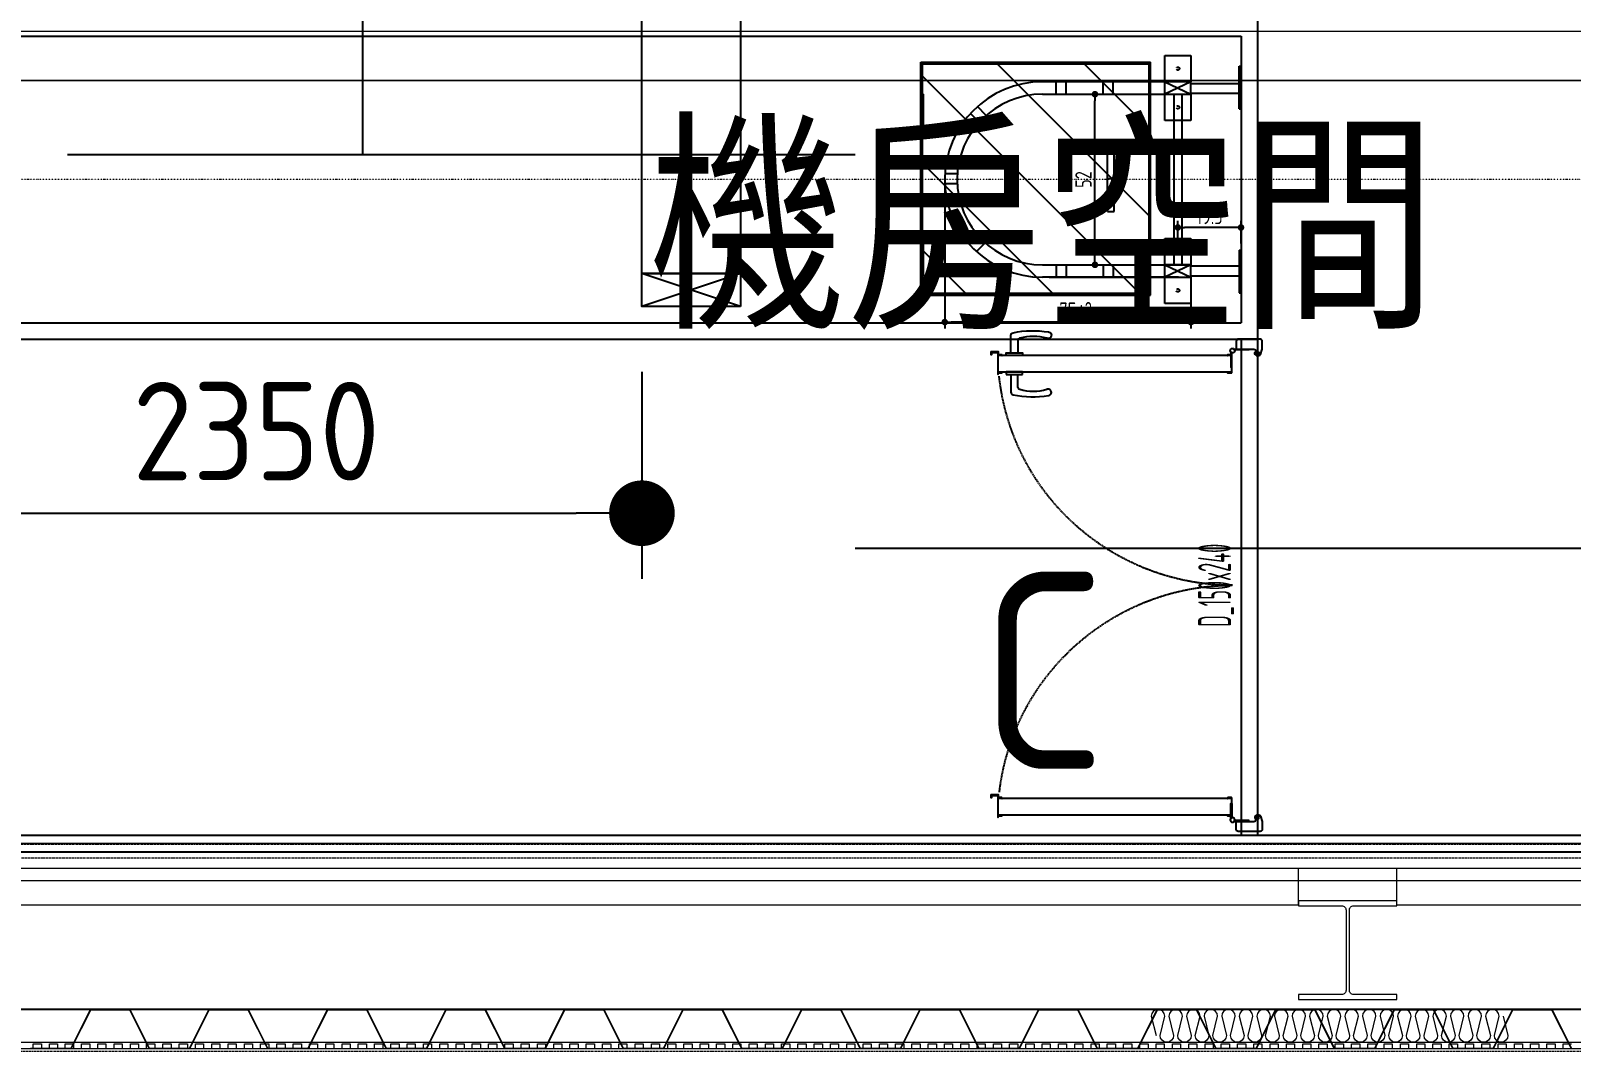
# Model space of a CAD drawing. Extents: x -32000 to 416743, y -254124 to 144214.
# Drawn here: x 253088 to 257781, y -2658 to 452 of the extents above; entities that cross this region are included whole.
import ezdxf
from ezdxf.enums import TextEntityAlignment as Align

# ---------------------------------------------------------------- set-up
doc = ezdxf.new("R2010")
doc.units = 0
doc.header["$LTSCALE"] = 10
for name, pattern in [('H12PL4$0$JJP_三點線', [0.9, 0.3, -0.15, 0, -0.15, 0, -0.15, 0, -0.15]), ('H12PL4$0$JJP_虛線(退縮線、投影線、地下室範圍、非屬本工程、圖面分區)', [0.45, 0.3, -0.15]), ('H12PL4$0$TAI_虛線', [5.644, 2.822, -2.822]), ('XFDP30$0$HIDDEN', [0.3, 0.2, -0.1]), ('XFDP30$0$HIDDEN2', [0.1875, 0.125, -0.0625]), ('XFM7P40ICA$0$H12PL4$0$JJP_三點線', [0.9, 0.3, -0.15, 0, -0.15, 0, -0.15, 0, -0.15]), ('XFM7P40ICA$0$H12PL4$0$JJP_虛線(退縮線、投影線、地下室範圍、非屬本工程、圖面分區)', [0.45, 0.3, -0.15])]:
    doc.linetypes.add(name, pattern=pattern)
for name, color, linetype in [('H12PL4$0$A-WALL-EX', 252, 'Continuous'), ('H12PL4$0$A-WALL-IN', 252, 'Continuous'), ('H12PL4$0$A-ZONE', 252, 'Continuous'), ('H12PL4$0$S-GRID', 252, 'Continuous'), ('H12PL4$0$S-SLAB-SHOW', 252, 'Continuous'), ('X-F2-L30-E-CT-LV-50K$0$E-CBL-DIM', 250, 'Continuous'), ('X-F2-L30-E-CT-LV-50K$0$E-CBL-EQPM', 230, 'Continuous'), ('X-F2-L30-FS-PIPE$0$F-SK-LINE3', 100, 'Continuous'), ('XFDP30$0$A-Dim', 250, 'Continuous'), ('XFDP30$0$A-Door (50K)', 2, 'Continuous'), ('XFDP30$0$A-STAIR (50K)', 2, 'Continuous'), ('XFDP30$0$A-W-P1S (50K)', 2, 'Continuous'), ('XFDP30$0$A-W-P2D (50K)', 2, 'Continuous'), ('XFDP30$0$A-W-R1S (Rockwool) (50K)', 2, 'Continuous'), ('XFDP30$0$Lad-Door', 1, 'Continuous'), ('XFM7P40ICA$0$H12PL4$0$A-WALL-EX', 252, 'Continuous'), ('XFM7P40ICA$0$H12PL4$0$Hattch', 252, 'Continuous'), ('XFM7P40ICA$0$H12PL4$0$L40_19_GW', 252, 'Continuous'), ('XFM7P40ICA$0$H12PL4$0$L40_19_SIAGE1', 252, 'Continuous'), ('XFM7P40ICA$0$H12PL4$0$L40_19_SIAGE2', 252, 'Continuous'), ('XFM7P40ICA$0$H12PL4$0$L40_19_SIAGE3', 252, 'Continuous'), ('XFM7P40ICA$0$H12PL4$0$L40_19_STEEL2', 252, 'Continuous'), ('XFM7P40ICA$0$H12PL4$0$S-GRID', 252, 'Continuous')]:
    doc.layers.add(name, color=color, linetype=linetype)
doc.styles.add('H12PL4$0$Standard', font='isocp.shx', dxfattribs={"bigfont": 'chineset.shx'})
doc.styles.add('X-F2-L30-E-CT-LV-50K$0$AA-TXT', font='isocp.shx', dxfattribs={"bigfont": 'chineset.shx'})
doc.styles.add('XFDP30$0$AA-TXT', font='isocp.shx', dxfattribs={"width": 0.8, "bigfont": 'china.shx'})
doc.styles.add('XFDP30$0$dim-txt', font='isocp.shx', dxfattribs={"width": 0.8, "bigfont": 'china.shx'})
doc.dimstyles.new('X-F2-L30-E-CT-LV-50K$0$2000-dim', dxfattribs={"dimscale": 2000, "dimtxt": 0.15, "dimasz": 0.1, "dimexe": 0.1, "dimexo": 0.1, "dimgap": 0.05, "dimtad": 1, "dimdec": 0, "dimzin": 0, "dimdsep": 46, "dimtxsty": 'X-F2-L30-E-CT-LV-50K$0$AA-TXT', "dimblk": 'X-F2-L30-E-CT-LV-50K$0$_Dot', "dimcen": 2, "dimclrd": 256, "dimclre": 256, "dimclrt": 3, "dimadec": 0, "dimazin": 0, "dimtfac": 1, "dimtdec": 0, "dimtix": 1, "dimtmove": 2, "dimatfit": 3, "dimfxl": 0.1, "dimtvp": 1, "dimtolj": 1, "dimtzin": 0, "dimarcsym": 0})
doc.dimstyles.new('XFDP30$0$20-dim', dxfattribs={"dimscale": 20, "dimtxt": 0.25, "dimasz": 0.1, "dimexe": 0.1, "dimexo": 0.1, "dimgap": 0.05, "dimtad": 1, "dimdec": 1, "dimdsep": 46, "dimtxsty": 'XFDP30$0$dim-txt', "dimblk": 'XFDP30$0$Dot', "dimcen": 2, "dimclrd": 256, "dimclre": 256, "dimclrt": 256, "dimadec": 0, "dimazin": 0, "dimtfac": 1, "dimtdec": 1, "dimtix": 1, "dimtmove": 2, "dimatfit": 3, "dimfxl": 1, "dimtvp": 1, "dimarcsym": 0})

# ---------------------------------------------------------------- blocks, each defined once
blk = doc.blocks.new('H12PL4')
at = {"layer": 'H12PL4$0$A-WALL-EX', "linetype": 'H12PL4$0$JJP_虛線(退縮線、投影線、地下室範圍、非屬本工程、圖面分區)', "lineweight": 0, "flags": 128}
for points in [[(263319.5, -2069.5), (243680.5, -2069.5)], [(243680.5, -2530), (263319.5, -2530)]]:
    blk.add_lwpolyline(points, dxfattribs=at)
at = {"layer": 'H12PL4$0$A-WALL-EX', "lineweight": 0, "flags": 128}
for points in [[(263319.5, -2530), (247488, -2530)], [(247488, -2650), (263319.5, -2650)]]:
    blk.add_lwpolyline(points, dxfattribs=at)
at = {"layer": 'H12PL4$0$A-WALL-IN', "lineweight": 0, "flags": 128}
for points in [[(262300, 450), (252300, 450)], [(252985, 300), (261215, 300)], [(263350, -2025), (252300, -2025)], [(252300, -2138), (263463, -2138)]]:
    blk.add_lwpolyline(points, dxfattribs=at)
at = {"layer": 'H12PL4$0$S-GRID', "linetype": 'H12PL4$0$JJP_三點線', "lineweight": 0}
blk.add_line((-29000, 0), (289600, 0), dxfattribs=at)
at = {"layer": 'H12PL4$0$S-SLAB-SHOW', "linetype": 'H12PL4$0$TAI_虛線', "lineweight": 0, "flags": 128}
blk.add_lwpolyline([(263780, -2530), (243219.5, -2530.5)], dxfattribs=at)
at = {"layer": 'H12PL4$0$A-ZONE', "style": 'H12PL4$0$Standard'}
for s, p in [('機房空間', (256171.4, 143.7)), ('C', (256171.4, -1198.2))]:
    blk.add_text(s, height=600, dxfattribs=at).set_placement(p, align=Align.TOP_CENTER)
blk = doc.blocks.new('XFDP30$0$Dot')
at = {"color": 0, "linetype": 'ByBlock', "lineweight": -2}
blk.add_line((-0.5, 0), (-1, 0), dxfattribs=at)
at = {"color": 0, "linetype": 'ByBlock', "const_width": 0.5}
blk.add_lwpolyline([(-0.25, 0, 1), (0.25, 0, 1)], format="xyb", close=True, dxfattribs=at)
blk = doc.blocks.new('*D515')
at = {"layer": 'DEFPOINTS', "color": 0, "transparency": 16777216}
for p in [(-19.25, -14.61), (-19.25, -21.52), (0, -21.53)]:
    blk.add_point(p, dxfattribs=at)
at = {"layer": 'XFDP30$0$A-Dim', "lineweight": -2, "transparency": 16777216}
for p, q in [((-19.25, -19.52), (-19.25, -12.61)), ((0, -19.53), (0, -12.61)), ((-2, -14.61), (-17.25, -14.61))]:
    blk.add_line(p, q, dxfattribs=at)
at = {"layer": 'XFDP30$0$A-Dim', "lineweight": -2, "transparency": 16777216, "xscale": 2, "yscale": 2, "zscale": 2, "rotation": 180}
blk.add_blockref('XFDP30$0$Dot', (-19.25, -14.61), dxfattribs=at)
at = {"layer": 'XFDP30$0$A-Dim', "lineweight": -2, "transparency": 16777216, "xscale": 2, "yscale": 2, "zscale": 2}
blk.add_blockref('XFDP30$0$Dot', (0, -14.61), dxfattribs=at)
at = {"layer": 'XFDP30$0$A-Dim', "transparency": 16777216, "insert": (-9.63, -11.11), "char_height": 5, "attachment_point": 5, "style": 'XFDP30$0$dim-txt'}
blk.add_mtext('\\A1;19.3', dxfattribs=at)
blk = doc.blocks.new('*D516')
at = {"layer": 'DEFPOINTS', "color": 0, "transparency": 16777216}
for p in [(-90.25, 0), (-15.25, -29.8), (-90.25, -43.45)]:
    blk.add_point(p, dxfattribs=at)
at = {"layer": 'XFDP30$0$A-Dim', "lineweight": -2, "transparency": 16777216}
for p, q in [((-90.25, -2), (-90.25, -45.45)), ((-15.25, -31.8), (-15.25, -45.45)), ((-17.25, -43.45), (-88.25, -43.45))]:
    blk.add_line(p, q, dxfattribs=at)
at = {"layer": 'XFDP30$0$A-Dim', "lineweight": -2, "transparency": 16777216, "xscale": 2, "yscale": 2, "zscale": 2, "rotation": 180}
blk.add_blockref('XFDP30$0$Dot', (-90.25, -43.45), dxfattribs=at)
at = {"layer": 'XFDP30$0$A-Dim', "lineweight": -2, "transparency": 16777216, "xscale": 2, "yscale": 2, "zscale": 2}
blk.add_blockref('XFDP30$0$Dot', (-15.25, -43.45), dxfattribs=at)
at = {"layer": 'XFDP30$0$A-Dim', "transparency": 16777216, "insert": (-52.75, -39.95), "char_height": 5, "attachment_point": 5, "style": 'XFDP30$0$dim-txt'}
blk.add_mtext('\\A1;75', dxfattribs=at)
blk = doc.blocks.new('*D517')
at = {"layer": 'DEFPOINTS', "color": 0, "transparency": 16777216}
for p in [(-52.06, 26), (-44.49, 26), (-52.06, -26)]:
    blk.add_point(p, dxfattribs=at)
at = {"layer": 'XFDP30$0$A-Dim', "lineweight": -2, "transparency": 16777216}
for p, q in [((-50.06, 26), (-42.49, 26)), ((-44.49, -24), (-44.49, 24)), ((-50.06, -26), (-42.49, -26))]:
    blk.add_line(p, q, dxfattribs=at)
at = {"layer": 'XFDP30$0$A-Dim', "lineweight": -2, "transparency": 16777216, "xscale": 2, "yscale": 2, "zscale": 2}
for p, rotation in [((-44.49, 26), 90), ((-44.49, -26), 270)]:
    blk.add_blockref('XFDP30$0$Dot', p, dxfattribs=dict(at, rotation=rotation))
at = {"layer": 'XFDP30$0$A-Dim', "transparency": 16777216, "insert": (-47.99, 0), "char_height": 5, "attachment_point": 5, "rotation": 90, "style": 'XFDP30$0$dim-txt'}
blk.add_mtext('\\A1;52', dxfattribs=at)
blk = doc.blocks.new('XFDP30$0$Door-D150')
for p, q in [((10, 74), (10.8, 74)), ((10, 69.1), (10, 74)), ((10.8, 74), (10.8, 69.1)), ((10.8, 72.65), (14.8, 72.65)), ((14.76, 70.45), (10.8, 70.45)), ((14.8, 72.65), (16.19, 72.59)), ((10.8, 69.1), (10, 69.1))]:
    blk.add_line(p, q)
for points in [[(4.11, 76.6), (4.11, 78.43), (4.11, 76.6), (10.71, 76.6), (10.71, 76.45), (10.28, 76.45), (10.28, 75.38, -0.414214), (10.15, 75.26), (10.03, 75.26), (10.03, 75.38), (10.13, 75.38), (10.13, 76.36), (10, 76.36), (10, 5.54), (10.13, 5.54), (10.13, 6.52), (10.03, 6.52), (10.03, 6.64), (10.15, 6.64, -0.414214), (10.28, 6.52), (10.28, 5.42, -0.414214), (10.15, 5.3), (4.85, 5.3, -0.414214), (4.73, 5.42), (4.73, 6.52, -0.414214), (4.85, 6.64), (4.97, 6.64), (4.97, 6.52), (4.87, 6.52), (4.87, 5.54), (5, 5.54), (5, 76.36), (4.87, 76.36), (4.87, 75.38), (4.97, 75.38), (4.97, 75.26), (4.85, 75.26, -0.414214), (4.73, 75.38), (4.73, 76.36), (3.93, 76.36, -0.414214), (3.87, 76.42), (3.87, 78.61, -0.414214), (3.93, 78.67), (4.72, 78.67), (4.72, 78.43), (4.11, 78.43)], [(139.11, 76.6), (139.11, 78.43), (139.11, 76.6), (145.71, 76.6), (145.71, 76.45), (145.27, 76.45), (145.27, 75.38, -0.414214), (145.15, 75.26), (145.03, 75.26), (145.03, 75.38), (145.13, 75.38), (145.13, 76.36), (145, 76.36), (145, 5.54), (145.13, 5.54), (145.13, 6.52), (145.03, 6.52), (145.03, 6.64), (145.15, 6.64, -0.414214), (145.27, 6.52), (145.27, 5.42, -0.414214), (145.15, 5.3), (139.85, 5.3, -0.414214), (139.72, 5.42), (139.72, 6.52, -0.414214), (139.85, 6.64), (139.97, 6.64), (139.97, 6.52), (139.87, 6.52), (139.87, 5.54), (140, 5.54), (140, 76.36), (139.87, 76.36), (139.87, 75.38), (139.97, 75.38), (139.97, 75.26), (139.85, 75.26, -0.414214), (139.72, 75.38), (139.72, 76.36), (138.93, 76.36, -0.414214), (138.87, 76.42), (138.87, 78.61, -0.414214), (138.93, 78.67), (139.72, 78.67), (139.72, 78.43), (139.11, 78.43)], [(4.2, 72.65), (0.2, 72.65), (-1.19, 72.59, 0.327495), (-1.98, 71.91, 0.089847), (-2.2, 61.17, 1.144881), (-0.27, 61.61, -0.137079), (-0.27, 69.93, -0.349357), (0.24, 70.45), (4.2, 70.45)], [(4.73, -2.07, 0.306748), (4.46, -1.68), (4.14, -1.68, 0.306748), (3.87, -2.07), (3.98, -2.07, -0.414214), (4.09, -2.18), (4.09, -2.2), (3.96, -2.2), (3.96, -2.93), (4.63, -2.93), (4.63, -2.2), (4.51, -2.2), (4.51, -2.18, -0.414214), (4.62, -2.07), (4.73, -2.07), (4.8, -2.07, -0.414214), (5, -2.27), (5, -2.94, -0.320245), (4.66, -3.41), (3.05, -3.96), (0.6, -3.96, -0.414214), (0, -3.37), (0, 3.37, -0.414214), (0.6, 3.96), (3.05, 3.96), (3.05, 0), (3.05, -1.41, 0.414214), (3.71, -2.07), (3.86, -2.07)], [(145.27, -2.07, -0.306748), (145.54, -1.68), (145.86, -1.68, -0.306748), (146.13, -2.07), (146.02, -2.07, 0.414214), (145.91, -2.18), (145.91, -2.2), (146.04, -2.2), (146.04, -2.93), (145.37, -2.93), (145.37, -2.2), (145.49, -2.2), (145.49, -2.18, 0.414214), (145.38, -2.07), (145.27, -2.07), (145.2, -2.07, 0.414214), (145, -2.27), (145, -2.94, 0.320245), (145.34, -3.41), (146.95, -3.96), (149.4, -3.96, 0.414214), (150, -3.37), (150, 3.37, 0.414214), (149.4, 3.96), (146.95, 3.96), (146.95, 0), (146.95, -1.41, -0.414214), (146.29, -2.07), (146.14, -2.07)]]:
    blk.add_lwpolyline(points, format="xyb")
blk.add_lwpolyline([(5, 69.1), (5, 74), (4.2, 74), (4.2, 69.1)], close=True)
at = {"ltscale": 500}
for points in [[(8.53, 5.3), (4.03, 5.3), (4.03, 5.55), (8.53, 5.55)], [(141.47, 5.3), (145.97, 5.3), (145.97, 5.55), (141.47, 5.55)], [(3.3, 0.06), (3.3, 4.56), (3.05, 4.56), (3.05, 0.06)], [(146.7, 0.06), (146.7, 4.56), (146.95, 4.56), (146.95, 0.06)]]:
    blk.add_lwpolyline(points, close=True, dxfattribs=at)
at = {"linetype": 'XFDP30$0$HIDDEN', "ltscale": 0.1}
for centre, start, end in [((3.5, 5.1), 0, 83.7733), ((146.5, 5.1), 96.8179, 180)]:
    blk.add_arc(centre, 71.5, start, end, dxfattribs=at)
at = {"extrusion": (0, 0, -1)}
for centre, major_axis, start_param, end_param in [((14.69, 69.86), (-0.417, 0.417), 0.901482, 2.245889), ((16.12, 71.71), (-0.624, 0.624), 0.866962, 2.13291), ((-12.54, 65.92), (21.29, 21.29), 0.585307, 0.943734), ((0.39, 65.78), (10.93, 10.93), 0.51383, 1.058752), ((16.21, 61.26), (0.707, 0.707), 0.872811, 4.284184)]:
    blk.add_ellipse(centre, major_axis=major_axis, ratio=1, start_param=start_param, end_param=end_param, dxfattribs=at)
at = {"ltscale": 500, "extrusion": (0, 0, -1)}
blk.add_ellipse((3.5, 5.1), major_axis=(0.495, 0.495), ratio=1, start_param=3.926991, end_param=10.210176, dxfattribs=at)
at = {"ltscale": 500}
blk.add_ellipse((146.5, 5.1), major_axis=(-0.495, 0.495), ratio=1, start_param=3.926991, end_param=10.210176, dxfattribs=at)
at = {"color": 9, "style": 'XFDP30$0$AA-TXT', "width": 0.45}
blk.add_attdef('150X000', text='', height=10, dxfattribs=at).set_placement((75, 10.1), align=Align.MIDDLE)
blk = doc.blocks.new('X-F2-L30-E-CT-LV-50K$0$_Dot')
at = {"color": 0, "linetype": 'ByBlock', "lineweight": -2}
blk.add_line((-0.5, 0), (-1, 0), dxfattribs=at)
at = {"color": 0, "linetype": 'ByBlock', "const_width": 0.5}
blk.add_lwpolyline([(-0.25, 0, 1), (0.25, 0, 1)], format="xyb", close=True, dxfattribs=at)
blk = doc.blocks.new('*D1072')
at = {"layer": 'DEFPOINTS', "color": 0, "transparency": 16777216}
for p in [(252600, -334.6), (254950, -388), (254950, -1018.4)]:
    blk.add_point(p, dxfattribs=at)
at = {"layer": 'X-F2-L30-E-CT-LV-50K$0$E-CBL-DIM', "lineweight": -2, "transparency": 16777216}
for p, q in [((252600, -534.6), (252600, -1218.4)), ((254950, -588), (254950, -1218.4)), ((252800, -1018.4), (254750, -1018.4))]:
    blk.add_line(p, q, dxfattribs=at)
at = {"layer": 'X-F2-L30-E-CT-LV-50K$0$E-CBL-DIM', "lineweight": -2, "transparency": 16777216, "xscale": 200, "yscale": 200, "zscale": 200, "rotation": 180}
blk.add_blockref('X-F2-L30-E-CT-LV-50K$0$_Dot', (252600, -1018.4), dxfattribs=at)
at = {"layer": 'X-F2-L30-E-CT-LV-50K$0$E-CBL-DIM', "lineweight": -2, "transparency": 16777216, "xscale": 200, "yscale": 200, "zscale": 200}
blk.add_blockref('X-F2-L30-E-CT-LV-50K$0$_Dot', (254950, -1018.4), dxfattribs=at)
at = {"layer": 'X-F2-L30-E-CT-LV-50K$0$E-CBL-DIM', "transparency": 16777216, "insert": (253775, -768.4), "char_height": 300, "attachment_point": 5, "style": 'X-F2-L30-E-CT-LV-50K$0$AA-TXT'}
blk.add_mtext('\\A1;2350', dxfattribs=at)
blk = doc.blocks.new('XFM7P40ICA$0$H12PL4')
at = {"layer": 'XFM7P40ICA$0$H12PL4$0$A-WALL-EX', "lineweight": 0, "flags": 128}
for points in [[(263350, 450), (252300, 450)], [(252985, 300), (261215, 300)], [(263350, -2025), (252300, -2025)], [(252300, -2138), (263463, -2138)], [(263319.5, -2530), (247488, -2530)], [(247488, -2650), (263319.5, -2650)]]:
    blk.add_lwpolyline(points, dxfattribs=at)
at = {"layer": 'XFM7P40ICA$0$H12PL4$0$A-WALL-EX', "linetype": 'XFM7P40ICA$0$H12PL4$0$JJP_虛線(退縮線、投影線、地下室範圍、非屬本工程、圖面分區)', "lineweight": 0, "flags": 128}
for points in [[(263295, -2027.9), (243705, -2027.9)], [(263319.5, -2069.5), (243680.5, -2069.5)], [(243680.5, -2530), (263319.5, -2530)], [(243705, -2657.9), (263295, -2657.9)]]:
    blk.add_lwpolyline(points, dxfattribs=at)
at = {"layer": 'XFM7P40ICA$0$H12PL4$0$Hattch', "lineweight": 0}
for p, q in [((253269.7, -2530), (253210.6, -2648.3)), ((253270.8, -2531.7), (253211.6, -2650)), ((253269.7, -2530), (253389.7, -2530)), ((253270.8, -2531.7), (253388.7, -2531.7)), ((253388.7, -2531.7), (253447.8, -2650)), ((253389.7, -2530), (253448.9, -2648.3)), ((253630.8, -2530), (253571.6, -2648.3)), ((253631.8, -2531.7), (253572.6, -2650)), ((253630.8, -2530), (253750.8, -2530)), ((253631.8, -2531.7), (253749.7, -2531.7)), ((253749.7, -2531.7), (253808.9, -2650)), ((253750.8, -2530), (253809.9, -2648.3)), ((253991.8, -2530), (253932.6, -2648.3)), ((253992.8, -2531.7), (253933.7, -2650)), ((253991.8, -2530), (254111.8, -2530)), ((253992.8, -2531.7), (254110.8, -2531.7)), ((254110.8, -2531.7), (254169.9, -2650)), ((254111.8, -2530), (254171, -2648.3)), ((254352.8, -2530), (254293.7, -2648.3)), ((254353.9, -2531.7), (254294.7, -2650)), ((254352.8, -2530), (254472.8, -2530)), ((254353.9, -2531.7), (254471.8, -2531.7)), ((254471.8, -2531.7), (254531, -2650)), ((254472.8, -2530), (254532, -2648.3)), ((254713.9, -2530), (254654.7, -2648.3)), ((254714.9, -2531.7), (254655.8, -2650)), ((254713.9, -2530), (254833.9, -2530)), ((254714.9, -2531.7), (254832.8, -2531.7)), ((254832.8, -2531.7), (254892, -2650)), ((254833.9, -2530), (254893, -2648.3)), ((255074.9, -2530), (255015.8, -2648.3)), ((255076, -2531.7), (255016.8, -2650)), ((255074.9, -2530), (255194.9, -2530)), ((255076, -2531.7), (255193.9, -2531.7)), ((255193.9, -2531.7), (255253, -2650)), ((255194.9, -2530), (255254.1, -2648.3)), ((255436, -2530), (255376.8, -2648.3)), ((255437, -2531.7), (255377.8, -2650)), ((255436, -2530), (255556, -2530)), ((255437, -2531.7), (255554.9, -2531.7)), ((255554.9, -2531.7), (255614.1, -2650)), ((255556, -2530), (255615.1, -2648.3)), ((255797, -2530), (255737.8, -2648.3)), ((255798, -2531.7), (255738.9, -2650)), ((255797, -2530), (255917, -2530)), ((255798, -2531.7), (255916, -2531.7)), ((255916, -2531.7), (255975.1, -2650)), ((255917, -2530), (255976.2, -2648.3)), ((256158, -2530), (256098.9, -2648.3)), ((256159.1, -2531.7), (256099.9, -2650)), ((256158, -2530), (256278, -2530)), ((256159.1, -2531.7), (256277, -2531.7)), ((256277, -2531.7), (256336.2, -2650)), ((256278, -2530), (256337.2, -2648.3)), ((256519.1, -2530), (256459.9, -2648.3)), ((256520.1, -2531.7), (256460.9, -2650)), ((256519.1, -2530), (256639.1, -2530)), ((256520.1, -2531.7), (256638, -2531.7)), ((256638, -2531.7), (256697.2, -2650)), ((256639.1, -2530), (256698.2, -2648.3)), ((256880.1, -2530), (256820.9, -2648.3)), ((256881.1, -2531.7), (256822, -2650)), ((256880.1, -2530), (257000.1, -2530)), ((256881.1, -2531.7), (256999.1, -2531.7)), ((256999.1, -2531.7), (257058.2, -2650)), ((257000.1, -2530), (257059.3, -2648.3)), ((257241.1, -2530), (257182, -2648.3)), ((257242.2, -2531.7), (257183, -2650)), ((257241.1, -2530), (257361.1, -2530)), ((257242.2, -2531.7), (257360.1, -2531.7)), ((257360.1, -2531.7), (257419.3, -2650)), ((257361.1, -2530), (257420.3, -2648.3)), ((257602.2, -2530), (257543, -2648.3)), ((257603.2, -2531.7), (257544.1, -2650)), ((257602.2, -2530), (257722.2, -2530)), ((257603.2, -2531.7), (257721.1, -2531.7)), ((257721.1, -2531.7), (257780.3, -2650)), ((257722.2, -2530), (257781.3, -2648.3)), ((253211.6, -2650), (253087.8, -2650)), ((253088.9, -2648.3), (253210.6, -2648.3)), ((253572.6, -2650), (253448.9, -2650)), ((253449.9, -2648.3), (253571.6, -2648.3)), ((253933.7, -2650), (253809.9, -2650)), ((253811, -2648.3), (253932.6, -2648.3)), ((254294.7, -2650), (254171, -2650)), ((254172, -2648.3), (254293.7, -2648.3)), ((254655.8, -2650), (254532, -2650)), ((254533, -2648.3), (254654.7, -2648.3)), ((255016.8, -2650), (254893, -2650)), ((254894.1, -2648.3), (255015.8, -2648.3)), ((255377.8, -2650), (255254.1, -2650)), ((255255.1, -2648.3), (255376.8, -2648.3)), ((255738.9, -2650), (255615.1, -2650)), ((255616.2, -2648.3), (255737.8, -2648.3)), ((256099.9, -2650), (255976.2, -2650)), ((255977.2, -2648.3), (256098.9, -2648.3)), ((256460.9, -2650), (256337.2, -2650)), ((256338.2, -2648.3), (256459.9, -2648.3)), ((256822, -2650), (256698.2, -2650)), ((256699.3, -2648.3), (256820.9, -2648.3)), ((257183, -2650), (257059.3, -2650)), ((257060.3, -2648.3), (257182, -2648.3)), ((257544.1, -2650), (257420.3, -2650)), ((257421.3, -2648.3), (257543, -2648.3))]:
    blk.add_line(p, q, dxfattribs=at)
at = {"layer": 'XFM7P40ICA$0$H12PL4$0$L40_19_GW', "lineweight": 0, "flags": 128}
blk.add_lwpolyline([(257573.7, -2551.1), (257588.2, -2609.9, -1), (257546.9, -2609.9), (257561.4, -2551.1, 1), (257520.1, -2551.1), (257534.6, -2609.9, -1), (257493.3, -2609.9), (257507.8, -2551.1, 1), (257466.5, -2551.1), (257481, -2609.9, -1), (257439.7, -2609.9), (257454.2, -2551.1, 1), (257412.9, -2551.1), (257427.4, -2609.9, -1), (257386.1, -2609.9), (257400.6, -2551.1, 1), (257359.3, -2551.1), (257373.8, -2609.9, -1), (257332.5, -2609.9), (257347, -2551.1, 1), (257305.7, -2551.1), (257320.2, -2609.9, -1), (257278.9, -2609.9), (257293.4, -2551.1, 1), (257252.1, -2551.1), (257266.6, -2609.9, -1), (257225.3, -2609.9), (257239.8, -2551.1, 1), (257198.5, -2551.1), (257213, -2609.9, -1), (257171.7, -2609.9), (257186.2, -2551.1, 1), (257144.9, -2551.1), (257159.4, -2609.9, -1), (257118.1, -2609.9), (257132.6, -2551.1, 1), (257091.3, -2551.1), (257105.8, -2609.9, -1), (257064.5, -2609.9), (257079, -2551.1, 1), (257037.7, -2551.1), (257052.2, -2609.9, -1), (257010.9, -2609.9), (257025.4, -2551.1, 1), (256984.1, -2551.1), (256998.6, -2609.9, -1), (256957.3, -2609.9), (256971.8, -2551.1, 1), (256930.5, -2551.1), (256945, -2609.9, -1), (256903.7, -2609.9), (256918.2, -2551.1, 1), (256876.9, -2551.1), (256891.4, -2609.9, -1), (256850.1, -2609.9), (256864.6, -2551.1, 1), (256823.3, -2551.1), (256837.8, -2609.9, -1), (256796.5, -2609.9), (256811, -2551.1, 1), (256769.7, -2551.1), (256784.2, -2609.9, -1), (256742.9, -2609.9), (256757.4, -2551.1, 1), (256716.1, -2551.1), (256730.6, -2609.9, -1), (256689.3, -2609.9), (256703.8, -2551.1, 1), (256662.5, -2551.1), (256677, -2609.9, -1), (256635.7, -2609.9), (256650.2, -2551.1, 1), (256608.9, -2551.1), (256623.4, -2609.9, -1), (256582.1, -2609.9), (256596.6, -2551.1, 1), (256555.3, -2551.1), (256569.8, -2609.9, -1), (256528.5, -2609.9), (256543, -2551.1, 1), (256501.7, -2551.1), (256516.2, -2609.9)], format="xyb", dxfattribs=at)
at = {"layer": 'XFM7P40ICA$0$H12PL4$0$L40_19_SIAGE1', "lineweight": 0}
blk.add_line((262260, 450), (252150, 450), dxfattribs=at)
at = {"layer": 'XFM7P40ICA$0$H12PL4$0$L40_19_SIAGE2', "lineweight": 0}
for p, q in [((261250, 300), (252950, 300)), ((252300, -2100), (263350, -2100))]:
    blk.add_line(p, q, dxfattribs=at)
at = {"layer": 'XFM7P40ICA$0$H12PL4$0$L40_19_SIAGE2', "lineweight": 0, "flags": 128}
blk.add_lwpolyline([(253070.9, -2650), (253095.7, -2650), (253095.7, -2635.5), (253120.5, -2635.5), (253120.5, -2650), (253145.3, -2650), (253145.3, -2635.5), (253170.1, -2635.5), (253170.1, -2650), (253193.3, -2650), (253193.3, -2635.5), (253218.1, -2635.5), (253218.1, -2650), (253242.9, -2650), (253242.9, -2635.5), (253267.7, -2635.5), (253267.7, -2650), (253292.5, -2650), (253292.5, -2635.5), (253317.3, -2635.5), (253317.3, -2650), (253342.1, -2650), (253342.1, -2635.5), (253366.9, -2635.5), (253366.9, -2650), (253391.7, -2650), (253391.7, -2635.5), (253416.5, -2635.5), (253416.5, -2650), (253441.3, -2650), (253441.3, -2635.5), (253466.1, -2635.5), (253466.1, -2650), (253490.9, -2650), (253490.9, -2635.5), (253515.7, -2635.5), (253515.7, -2650), (253540.5, -2650), (253540.5, -2635.5), (253565.3, -2635.5), (253565.3, -2650), (253590.1, -2650), (253590.1, -2635.5), (253614.9, -2635.5), (253614.9, -2650), (253639.7, -2650), (253639.7, -2635.5), (253664.5, -2635.5), (253664.5, -2650), (253689.3, -2650), (253689.3, -2635.5), (253714.1, -2635.5), (253714.1, -2650), (253738.9, -2650), (253738.9, -2635.5), (253763.7, -2635.5), (253763.7, -2650), (253788.5, -2650), (253788.5, -2635.5), (253813.3, -2635.5), (253813.3, -2650), (253838.1, -2650), (253838.1, -2635.5), (253862.9, -2635.5), (253862.9, -2650), (253887.7, -2650), (253887.7, -2635.5), (253912.5, -2635.5), (253912.5, -2650), (253937.3, -2650), (253937.3, -2635.5), (253962.1, -2635.5), (253962.1, -2650), (253986.9, -2650), (253986.9, -2635.5), (254011.7, -2635.5), (254011.7, -2650), (254036.5, -2650), (254036.5, -2635.5), (254061.3, -2635.5), (254061.3, -2650), (254086.1, -2650), (254086.1, -2635.5), (254110.9, -2635.5), (254110.9, -2650), (254135.7, -2650), (254135.7, -2635.5), (254160.5, -2635.5), (254160.5, -2650), (254185.3, -2650), (254185.3, -2635.5), (254210.1, -2635.5), (254210.1, -2650), (254234.9, -2650), (254234.9, -2635.5), (254259.7, -2635.5), (254259.7, -2650), (254284.5, -2650), (254284.5, -2635.5), (254309.3, -2635.5), (254309.3, -2650), (254334.1, -2650), (254334.1, -2635.5), (254358.9, -2635.5), (254358.9, -2650), (254383.7, -2650), (254383.7, -2635.5), (254408.5, -2635.5), (254408.5, -2650), (254433.3, -2650), (254433.3, -2635.5), (254458.1, -2635.5), (254458.1, -2650), (254482.9, -2650), (254482.9, -2635.5), (254507.7, -2635.5), (254507.7, -2650), (254532.5, -2650), (254532.5, -2635.5), (254557.3, -2635.5), (254557.3, -2650), (254582.1, -2650), (254582.1, -2635.5), (254606.9, -2635.5), (254606.9, -2650), (254631.7, -2650), (254631.7, -2635.5), (254656.5, -2635.5), (254656.5, -2650), (254681.3, -2650), (254681.3, -2635.5), (254706.1, -2635.5), (254706.1, -2650), (254730.9, -2650), (254730.9, -2635.5), (254755.7, -2635.5), (254755.7, -2650), (254780.5, -2650), (254780.5, -2635.5), (254805.3, -2635.5), (254805.3, -2650), (254830.1, -2650), (254830.1, -2635.5), (254854.9, -2635.5), (254854.9, -2650), (254879.7, -2650), (254879.7, -2635.5), (254904.5, -2635.5), (254904.5, -2650), (254929.3, -2650), (254929.3, -2635.5), (254954.1, -2635.5), (254954.1, -2650), (254978.9, -2650), (254978.9, -2635.5), (255003.7, -2635.5), (255003.7, -2650), (255028.5, -2650), (255028.5, -2635.5), (255053.3, -2635.5), (255053.3, -2650), (255078.1, -2650), (255078.1, -2635.5), (255102.9, -2635.5), (255102.9, -2650), (255127.7, -2650), (255127.7, -2635.5), (255152.5, -2635.5), (255152.5, -2650), (255177.3, -2650), (255177.3, -2635.5), (255202.1, -2635.5), (255202.1, -2650), (255226.9, -2650), (255226.9, -2635.5), (255251.7, -2635.5), (255251.7, -2650), (255276.5, -2650), (255276.5, -2635.5), (255301.3, -2635.5), (255301.3, -2650), (255326.1, -2650), (255326.1, -2635.5), (255350.9, -2635.5), (255350.9, -2650), (255375.7, -2650), (255375.7, -2635.5), (255400.5, -2635.5), (255400.5, -2650), (255425.3, -2650), (255425.3, -2635.5), (255450.1, -2635.5), (255450.1, -2650), (255474.9, -2650), (255474.9, -2635.5), (255499.7, -2635.5), (255499.7, -2650), (255524.5, -2650), (255524.5, -2635.5), (255549.3, -2635.5), (255549.3, -2650), (255574.1, -2650), (255574.1, -2635.5), (255598.9, -2635.5), (255598.9, -2650), (255623.7, -2650), (255623.7, -2635.5), (255648.5, -2635.5), (255648.5, -2650), (255673.3, -2650), (255673.3, -2635.5), (255698.1, -2635.5), (255698.1, -2650), (255722.9, -2650), (255722.9, -2635.5), (255747.7, -2635.5), (255747.7, -2650), (255772.5, -2650), (255772.5, -2635.5), (255797.3, -2635.5), (255797.3, -2650), (255822.1, -2650), (255822.1, -2635.5), (255846.9, -2635.5), (255846.9, -2650), (255871.7, -2650), (255871.7, -2635.5), (255896.5, -2635.5), (255896.5, -2650), (255921.3, -2650), (255921.3, -2635.5), (255946.1, -2635.5), (255946.1, -2650), (255970.9, -2650), (255970.9, -2635.5), (255995.7, -2635.5), (255995.7, -2650), (256020.5, -2650), (256020.5, -2635.5), (256045.3, -2635.5), (256045.3, -2650), (256070.1, -2650), (256070.1, -2635.5), (256094.9, -2635.5), (256094.9, -2650), (256119.7, -2650), (256119.7, -2635.5), (256144.5, -2635.5), (256144.5, -2650), (256169.3, -2650), (256169.3, -2635.5), (256194.1, -2635.5), (256194.1, -2650), (256218.9, -2650), (256218.9, -2635.5), (256243.7, -2635.5), (256243.7, -2650), (256268.5, -2650), (256268.5, -2635.5), (256293.3, -2635.5), (256293.3, -2650), (256318.1, -2650), (256318.1, -2635.5), (256342.9, -2635.5), (256342.9, -2650), (256367.7, -2650), (256367.7, -2635.5), (256392.5, -2635.5), (256392.5, -2650), (256417.3, -2650), (256417.3, -2635.5), (256442.1, -2635.5), (256442.1, -2650), (256466.9, -2650), (256466.9, -2635.5), (256491.7, -2635.5), (256491.7, -2650), (256516.5, -2650), (256516.5, -2635.5), (256541.3, -2635.5), (256541.3, -2650), (256566.1, -2650), (256566.1, -2635.5), (256590.9, -2635.5), (256590.9, -2650), (256615.7, -2650), (256615.7, -2635.5), (256640.5, -2635.5), (256640.5, -2650), (256665.3, -2650), (256665.3, -2635.5), (256690.1, -2635.5), (256690.1, -2650), (256714.9, -2650), (256714.9, -2635.5), (256739.7, -2635.5), (256739.7, -2650), (256764.5, -2650), (256764.5, -2635.5), (256789.3, -2635.5), (256789.3, -2650), (256814.1, -2650), (256814.1, -2635.5), (256838.9, -2635.5), (256838.9, -2650), (256863.7, -2650), (256863.7, -2635.5), (256888.5, -2635.5), (256888.5, -2650), (256913.3, -2650), (256913.3, -2635.5), (256938.1, -2635.5), (256938.1, -2650), (256962.9, -2650), (256962.9, -2635.5), (256987.7, -2635.5), (256987.7, -2650), (257012.5, -2650), (257012.5, -2635.5), (257037.3, -2635.5), (257037.3, -2650), (257062.1, -2650), (257062.1, -2635.5), (257086.9, -2635.5), (257086.9, -2650), (257111.7, -2650), (257111.7, -2635.5), (257136.5, -2635.5), (257136.5, -2650), (257161.3, -2650), (257161.3, -2635.5), (257186.1, -2635.5), (257186.1, -2650), (257210.9, -2650), (257210.9, -2635.5), (257235.7, -2635.5), (257235.7, -2650), (257260.5, -2650), (257260.5, -2635.5), (257285.3, -2635.5), (257285.3, -2650), (257310.1, -2650), (257310.1, -2635.5), (257334.9, -2635.5), (257334.9, -2650), (257359.7, -2650), (257359.7, -2635.5), (257384.5, -2635.5), (257384.5, -2650), (257409.3, -2650), (257409.3, -2635.5), (257434.1, -2635.5), (257434.1, -2650), (257458.9, -2650), (257458.9, -2635.5), (257483.7, -2635.5), (257483.7, -2650), (257508.5, -2650), (257508.5, -2635.5), (257533.3, -2635.5), (257533.3, -2650), (257558.1, -2650), (257558.1, -2635.5), (257582.9, -2635.5), (257582.9, -2650), (257607.7, -2650), (257607.7, -2635.5), (257632.5, -2635.5), (257632.5, -2650), (257657.3, -2650), (257657.3, -2635.5), (257682.1, -2635.5), (257682.1, -2650), (257706.9, -2650), (257706.9, -2635.5), (257731.7, -2635.5), (257731.7, -2650), (257756.5, -2650), (257756.5, -2635.5), (257781.3, -2635.5)], dxfattribs=at)
at = {"layer": 'XFM7P40ICA$0$H12PL4$0$L40_19_SIAGE3', "lineweight": 0}
for p, q in [((256950, -2212.5), (256950, -2100)), ((257250, -2212.5), (257250, -2100)), ((256950, -2212.5), (252750, -2212.5)), ((261450, -2212.5), (257250, -2212.5)), ((247420, -2530.5), (263780.5, -2530.5)), ((247420, -2630.5), (263880.5, -2630.5))]:
    blk.add_line(p, q, dxfattribs=at)
at = {"layer": 'XFM7P40ICA$0$H12PL4$0$L40_19_STEEL2', "lineweight": 0, "flags": 128}
blk.add_lwpolyline([(256950, -2500), (257250, -2500), (257250, -2485), (257118, -2485, -0.414214), (257105, -2472), (257105, -2228, -0.414214), (257118, -2215), (257250, -2215), (257250, -2200), (256950, -2200), (256950, -2215), (257082, -2215, -0.414214), (257095, -2228), (257095, -2472, -0.414214), (257082, -2485), (256950, -2485)], format="xyb", close=True, dxfattribs=at)
at = {"layer": 'XFM7P40ICA$0$H12PL4$0$S-GRID', "linetype": 'XFM7P40ICA$0$H12PL4$0$JJP_三點線', "lineweight": 0}
blk.add_line((-29000, 0), (289600, 0), dxfattribs=at)
blk = doc.blocks.new('XFM7P40ICA')
blk.add_blockref('XFM7P40ICA$0$H12PL4', (0, 0))
blk = doc.blocks.new('X-F2-L30-FS-PIPE')
at = {"layer": 'X-F2-L30-FS-PIPE$0$F-SK-LINE3'}
for p, q in [((254100, 75), (254100, 4115.9)), ((253200, 75), (255600, 75)), ((255600, -1125), (258825, -1125))]:
    blk.add_line(p, q, dxfattribs=at)
blk = doc.blocks.new('XFDP30$0$LAD-1')
at = {"layer": 'XFDP30$0$Lad-Door'}
h = blk.add_hatch(dxfattribs=at)
h.set_pattern_fill('ANSI31', color=256, scale=150, angle=90, style=0)
h.set_pattern_definition([(135, (-3.226, 0), (-13.2583, -13.2583), [])])
h.paths.add_polyline_path([(-97.05, -34.71), (-97.05, 35.29), (-28.05, 35.29), (-28.05, -34.71)])
at = {"color": 0}
for p, q in [((-0.6, 34.53), (0, 34.53)), ((-0.6, 21.53), (-0.6, 34.53)), ((0, 21.53), (0, 34.53)), ((-15.25, 29.8), (-60.45, 29.8)), ((-56.28, 26), (-56.28, 29.8)), ((-53.28, 26), (-53.28, 29.8)), ((-41.98, 26), (-41.98, 29.8)), ((-41.98, 26), (-41.98, 29.8)), ((-38.98, 26), (-38.98, 29.8)), ((-23.25, 26), (-23.25, 29.8)), ((-23.25, 29.8), (-15.25, 26)), ((-15.25, 29.8), (-23.25, 26)), ((-15.25, 26), (-15.25, 29.8)), ((-15.25, 29.31), (-0.6, 29.31)), ((-0.6, 25.51), (-0.6, 30.51)), ((-60.45, 26), (-15.25, 26)), ((-20.5, 26), (-20.5, -26)), ((-18, 26), (-18, -26)), ((-15.25, 26.31), (-0.6, 26.31)), ((-79.73, 17.44), (-82.42, 20.13)), ((-77.59, 19.55), (-80.29, 22.24)), ((-0.6, 21.53), (0, 21.53)), ((-86.39, 1.7), (-90.2, 1.7)), ((-86.42, -1.3), (-90.22, -1.3)), ((-80, -17.14), (-82.69, -19.84)), ((-77.89, -19.28), (-80.58, -21.97)), ((-0.6, -21.53), (0, -21.53)), ((-0.6, -21.53), (-0.6, -34.53)), ((0, -21.53), (0, -34.53)), ((-60.45, -26), (-15.25, -26)), ((-56.28, -26), (-56.28, -29.8)), ((-53.28, -26), (-53.28, -29.8)), ((-41.98, -26), (-41.98, -29.8)), ((-41.98, -26), (-41.98, -29.8)), ((-38.98, -26), (-38.98, -29.8)), ((-23.25, -29.8), (-23.25, -26)), ((-23.25, -26), (-15.25, -29.8)), ((-15.25, -26), (-23.25, -29.8)), ((-15.25, -29.8), (-15.25, -26)), ((-15.25, -26.31), (-0.6, -26.31)), ((-0.6, -25.51), (-0.6, -30.51)), ((-19, -29.8), (-60.45, -29.8)), ((-58.4, -29.8), (-15.25, -29.8)), ((-15.25, -29.31), (-0.6, -29.31)), ((-0.6, -34.53), (0, -34.53))]:
    blk.add_line(p, q, dxfattribs=at)
at = {"color": 1, "linetype": 'XFDP30$0$HIDDEN2', "ltscale": 0.1}
for points in [[(-23.25, 37.8), (-15.25, 37.8), (-15.25, 29.8), (-23.25, 29.8)], [(-23.25, 26), (-15.25, 26), (-15.25, 18), (-23.25, 18)], [(-23.25, -18), (-15.25, -18), (-15.25, -26), (-23.25, -26)], [(-23.25, -29.8), (-15.25, -29.8), (-15.25, -37.8), (-23.25, -37.8)]]:
    blk.add_lwpolyline(points, close=True, dxfattribs=at)
at = {"color": 1, "linetype": 'XFDP30$0$HIDDEN2'}
for centre in [(-19.25, 33.8), (-19.25, 22), (-19.25, -22), (-19.25, -33.8)]:
    blk.add_circle(centre, 0.476, dxfattribs=at)
at = {"color": 0}
for radius in [29.8, 26]:
    blk.add_arc((-60.45, 0), radius, 90, 270, dxfattribs=at)
at = {"layer": 'XFDP30$0$Lad-Door'}
for p, q in [((-97.55, -35.21), (-97.55, 35.79)), ((-97.55, 35.79), (-27.55, 35.79)), ((-27.55, -35.21), (-27.55, 35.79)), ((-97.55, 16.02), (-97.55, 26.02)), ((-97.55, 26.02), (-96.75, 26.02)), ((-96.75, 16.02), (-96.75, 26.02)), ((-97.55, 21.02), (-96.75, 21.02)), ((-97.55, 16.02), (-96.75, 16.02)), ((-40.64, -9.71), (-40.64, 10.29)), ((-40.64, 10.29), (-38.64, 10.29)), ((-38.64, -9.71), (-38.64, 10.29)), ((-40.64, 0.29), (-38.64, 0.29)), ((-40.64, -9.71), (-38.64, -9.71)), ((-97.55, -29.47), (-97.55, -19.47)), ((-97.55, -19.47), (-96.75, -19.47)), ((-96.75, -29.47), (-96.75, -19.47)), ((-97.55, -24.47), (-96.75, -24.47)), ((-97.55, -29.47), (-96.75, -29.47)), ((-97.55, -35.21), (-27.55, -35.21))]:
    blk.add_line(p, q, dxfattribs=at)
blk.add_lwpolyline([(-97.05, -34.71), (-97.05, 35.29), (-28.05, 35.29), (-28.05, -34.71)], close=True, dxfattribs=at)
at = {"layer": 'XFDP30$0$A-Dim', "style": 'XFDP30$0$dim-txt', "width": 0.7}
blk.add_text('%%P2', height=5, dxfattribs=at).set_placement((-47.58, -39.81), align=Align.MIDDLE)
at = {"layer": 'XFDP30$0$A-Dim'}
dim = blk.add_linear_dim(base=(-44.49, 26), p1=(-52.06, -26), p2=(-52.06, 26), angle=270, dimstyle='XFDP30$0$20-dim', override={"dimscale": 20, "dimasz": 0.1, "dimatfit": 3}, dxfattribs=at)
dim.commit()
dim.dimension.update_dxf_attribs({"geometry": '*D517', "text_midpoint": (-47.99, 0)})
for base, p1, p2, picture, middle in [((-90.25, -43.45), (-15.25, -29.8), (-90.25, 0), '*D516', (-52.75, -39.95)), ((-19.2502, -14.6081), (0, -21.5304), (-19.2502, -21.5236), '*D515', (-9.6251, -11.1081))]:
    dim = blk.add_linear_dim(base=base, p1=p1, p2=p2, dimstyle='XFDP30$0$20-dim', override={"dimscale": 20}, dxfattribs=at)
    dim.commit()
    dim.dimension.update_dxf_attribs({"geometry": picture, "text_midpoint": middle})
blk = doc.blocks.new('XFDP30')
at = {"layer": 'XFDP30$0$A-W-P1S (50K)'}
for p, q in [((256825, 485), (256825, -488)), ((249625, 435), (256775, 435)), ((256775, 435), (256775, -438)), ((252025, -438), (256775, -438)), ((251975, -488), (256825, -488))]:
    blk.add_line(p, q, dxfattribs=at)
at = {"layer": 'XFDP30$0$A-W-P2D (50K)'}
for p, q in [((256775, -488), (256775, -2000)), ((256825, -488), (256825, -2000))]:
    blk.add_line(p, q, dxfattribs=at)
at = {"layer": 'XFDP30$0$A-W-R1S (Rockwool) (50K)'}
for p, q in [((243650, -2000), (263250, -2000)), ((243600, -2050), (263300, -2050))]:
    blk.add_line(p, q, dxfattribs=at)
at = {"layer": 'XFDP30$0$A-Door (50K)'}
ref = blk.add_blockref('XFDP30$0$Door-D150', (256800, -488), dxfattribs=dict(at, xscale=-10, yscale=10, zscale=10, rotation=90))
ref.add_attrib('150X000', 'D_150x240', dxfattribs={"layer": '0', "color": 9, "height": 100, "rotation": 90, "style": 'XFDP30$0$AA-TXT', "width": 0.45}).set_placement((256699, -1238), align=Align.MIDDLE)
at = {"layer": 'XFDP30$0$A-STAIR (50K)', "extrusion": (0, 0, -1), "xscale": -10, "yscale": 10, "zscale": -10}
blk.add_blockref('XFDP30$0$LAD-1', (-256775, -1.5), dxfattribs=at)
blk = doc.blocks.new('X-F2-L30-E-CT-LV-50K')
at = {"layer": 'X-F2-L30-E-CT-LV-50K$0$E-CBL-EQPM'}
for p, q in [((255250, -288), (254950, -388)), ((255250, -388), (254950, -288))]:
    blk.add_line(p, q, dxfattribs=at)
for points in [[(254950, -288), (254950, 1175), (255250, 1175), (255250, -288)], [(255250, -388), (254950, -388), (254950, -288), (255250, -288)]]:
    blk.add_lwpolyline(points, close=True, dxfattribs=at)
at = {"layer": 'X-F2-L30-E-CT-LV-50K$0$E-CBL-DIM'}
dim = blk.add_linear_dim(base=(254950, -1018.4), p1=(252600, -334.6), p2=(254950, -388), dimstyle='X-F2-L30-E-CT-LV-50K$0$2000-dim', override={"dimclrt": 256}, dxfattribs=at)
dim.commit()
dim.dimension.update_dxf_attribs({"geometry": '*D1072', "text_midpoint": (253775, -768.4)})

msp = doc.modelspace()

# ---------------------------------------------------------------- block references
for name in ['H12PL4', 'XFM7P40ICA', 'XFDP30', 'X-F2-L30-E-CT-LV-50K', 'X-F2-L30-FS-PIPE']:
    msp.add_blockref(name, (0, 0))

doc.saveas('drawing.dxf')
